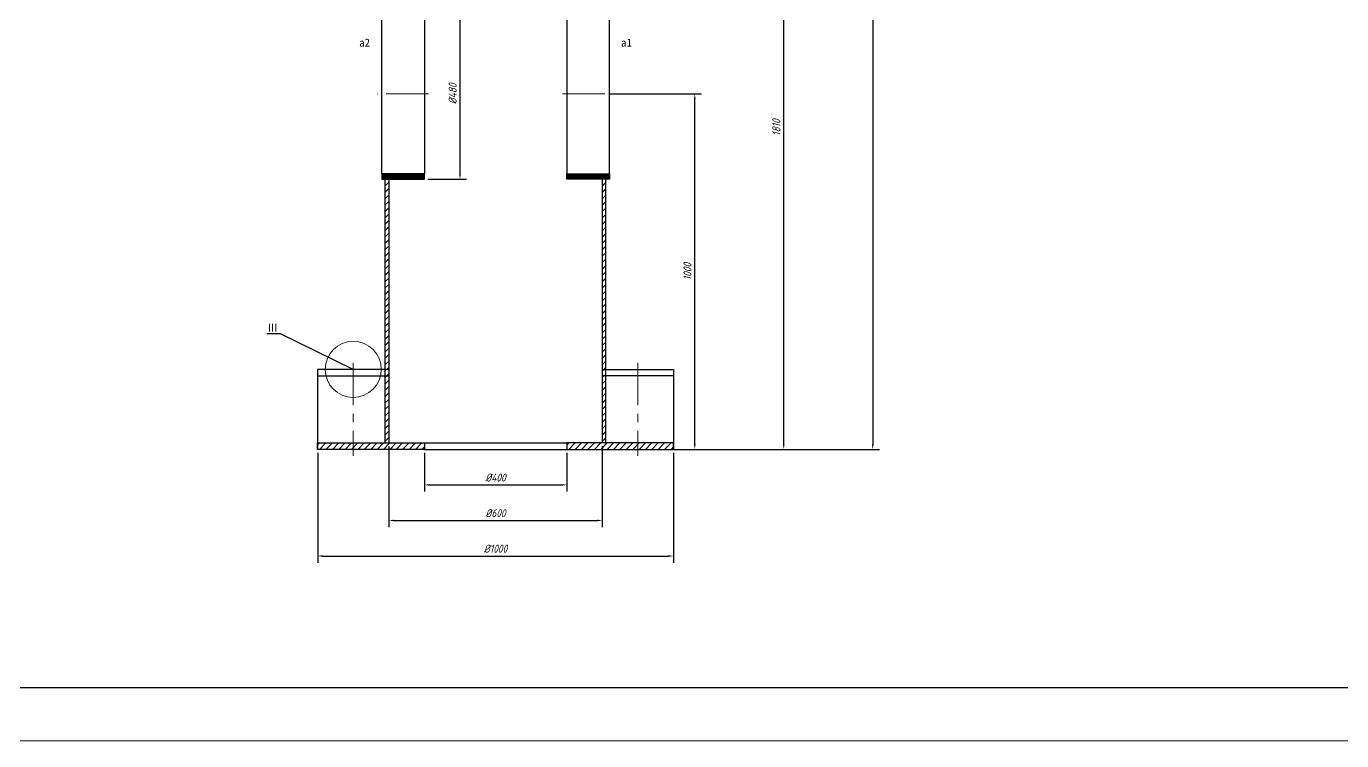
# Model space of a CAD drawing. Header units: millimetres. Extents: x 0 to 841, y 0 to 1189.
# Drawn here: x 138.6 to 385.1, y 0 to 134 of the extents above; entities that cross this region are included whole.
import ezdxf
from ezdxf import colors
from ezdxf.entities.mleader import LeaderData, LeaderLine
from ezdxf.enums import TextEntityAlignment as Align
from ezdxf.math import Vec2, Vec3

# ---------------------------------------------------------------- set-up
doc = ezdxf.new("R2010")
doc.units = ezdxf.units.MM
doc.header["$LTSCALE"] = 0.25
doc.linetypes.add('ACAD_ISO02W100', pattern=[15, 12, -3])
doc.linetypes.add('CENTER', pattern=[50.8, 31.75, -6.35, 6.35, -6.35])
for name, color, linetype, lineweight in [('中心线', 6, 'CENTER', 15), ('剖面线', 5, 'Continuous', 15), ('尺寸', 3, 'Continuous', 15), ('文字', 7, 'Continuous', 15), ('粗实线', 7, 'Continuous', 30), ('细实线', 7, 'Continuous', 15), ('虚线', 1, 'ACAD_ISO02W100', 15)]:
    doc.layers.add(name, color=color, linetype=linetype, lineweight=lineweight)
doc.styles.add('gbeitc', font='gbeitc.shx', dxfattribs={"bigfont": 'gbcbig.shx'})
doc.styles.add('Songti', font='')
doc.styles.get("Standard").update_dxf_attribs({"font": ''})
doc.styles.get('Songti').set_extended_font_data('SimSun')
doc.styles.get('Standard').set_extended_font_data('SimSun')
doc.dimstyles.new('gbeitc', dxfattribs={"dimtxt": 1.5, "dimasz": 0.9375, "dimexe": 1.25, "dimexo": 0.625, "dimtad": 1, "dimdec": 0, "dimlfac": 15, "dimdsep": 46, "dimtxsty": 'gbeitc', "dimcen": 2.5, "dimadec": 0, "dimazin": 0, "dimtfac": 1, "dimtdec": 3, "dimtmove": 0, "dimatfit": 3, "dimfxl": 1, "dimarcsym": 0})

# ---------------------------------------------------------------- blocks, each defined once
blk = doc.blocks.new('*D399')
at = {"layer": 'Defpoints', "color": 0, "transparency": 16777216}
for p in [(213.17, 137.3), (213.17, 105.3), (219.83, 105.3)]:
    blk.add_point(p, dxfattribs=at)
at = {"layer": '尺寸', "color": 0, "lineweight": -2, "transparency": 16777216}
for p, q in [((213.79, 137.3), (221.08, 137.3)), ((219.83, 136.36), (219.83, 106.24)), ((213.79, 105.3), (221.08, 105.3))]:
    blk.add_line(p, q, dxfattribs=at)
at = {"layer": '尺寸', "color": 0, "transparency": 16777216}
for points in [[(219.68, 136.36), (219.99, 136.36), (219.83, 137.3)], [(219.68, 106.24), (219.99, 106.24), (219.83, 105.3)]]:
    blk.add_solid(points, dxfattribs=at)
at = {"layer": '尺寸', "color": 0, "transparency": 16777216, "insert": (218.46, 121.3), "char_height": 1.5, "attachment_point": 5, "rotation": 90, "style": 'gbeitc'}
blk.add_mtext('%%c480', dxfattribs=at)
blk = doc.blocks.new('*D401')
at = {"layer": 'Defpoints', "color": 0, "transparency": 16777216}
for p in [(213.17, 54.63), (239.83, 54.63), (239.83, 47.97)]:
    blk.add_point(p, dxfattribs=at)
at = {"layer": '尺寸', "color": 0, "lineweight": -2, "transparency": 16777216}
for p, q in [((213.17, 54.01), (213.17, 46.72)), ((239.83, 54.01), (239.83, 46.72)), ((214.1, 47.97), (238.9, 47.97))]:
    blk.add_line(p, q, dxfattribs=at)
at = {"layer": '尺寸', "color": 0, "transparency": 16777216}
for points in [[(214.1, 48.12), (214.1, 47.81), (213.17, 47.97)], [(238.9, 48.12), (238.9, 47.81), (239.83, 47.97)]]:
    blk.add_solid(points, dxfattribs=at)
at = {"layer": '尺寸', "color": 0, "transparency": 16777216, "insert": (226.5, 49.34), "char_height": 1.5, "attachment_point": 5, "style": 'gbeitc'}
blk.add_mtext('%%c400', dxfattribs=at)
blk = doc.blocks.new('*D402')
at = {"layer": 'Defpoints', "color": 0, "transparency": 16777216}
for p in [(206.5, 55.83), (246.5, 55.83), (246.5, 41.3)]:
    blk.add_point(p, dxfattribs=at)
at = {"layer": '尺寸', "color": 0, "lineweight": -2, "transparency": 16777216}
for p, q in [((206.5, 55.21), (206.5, 40.05)), ((246.5, 55.21), (246.5, 40.05)), ((207.44, 41.3), (245.56, 41.3))]:
    blk.add_line(p, q, dxfattribs=at)
at = {"layer": '尺寸', "color": 0, "transparency": 16777216}
for points in [[(207.44, 41.46), (207.44, 41.14), (206.5, 41.3)], [(245.56, 41.46), (245.56, 41.14), (246.5, 41.3)]]:
    blk.add_solid(points, dxfattribs=at)
at = {"layer": '尺寸', "color": 0, "transparency": 16777216, "insert": (226.5, 42.67), "char_height": 1.5, "attachment_point": 5, "style": 'gbeitc'}
blk.add_mtext('%%c600', dxfattribs=at)
blk = doc.blocks.new('*D403')
at = {"layer": 'Defpoints', "color": 0, "transparency": 16777216}
for p in [(193.17, 54.63), (259.83, 54.63), (259.83, 34.63)]:
    blk.add_point(p, dxfattribs=at)
at = {"layer": '尺寸', "color": 0, "lineweight": -2, "transparency": 16777216}
for p, q in [((193.17, 54.01), (193.17, 33.38)), ((259.83, 54.01), (259.83, 33.38)), ((194.1, 34.63), (258.9, 34.63))]:
    blk.add_line(p, q, dxfattribs=at)
at = {"layer": '尺寸', "color": 0, "transparency": 16777216}
for points in [[(194.1, 34.79), (194.1, 34.48), (193.17, 34.63)], [(258.9, 34.79), (258.9, 34.48), (259.83, 34.63)]]:
    blk.add_solid(points, dxfattribs=at)
at = {"layer": '尺寸', "color": 0, "transparency": 16777216, "insert": (226.5, 36.01), "char_height": 1.5, "attachment_point": 5, "style": 'gbeitc'}
blk.add_mtext('%%c1000', dxfattribs=at)
blk = doc.blocks.new('_None')
blk = doc.blocks.new('*D408')
at = {"layer": 'Defpoints', "color": 0, "transparency": 16777216}
for p in [(247.17, 175.31), (280.5, 175.31), (247.17, 54.63)]:
    blk.add_point(p, dxfattribs=at)
at = {"layer": '尺寸', "color": 0, "lineweight": -2, "transparency": 16777216}
for p, q in [((247.79, 175.31), (281.75, 175.31)), ((280.5, 55.57), (280.5, 174.37)), ((247.79, 54.63), (281.75, 54.63))]:
    blk.add_line(p, q, dxfattribs=at)
at = {"layer": '尺寸', "color": 0, "transparency": 16777216}
for points in [[(280.34, 174.37), (280.66, 174.37), (280.5, 175.31)], [(280.34, 55.57), (280.66, 55.57), (280.5, 54.63)]]:
    blk.add_solid(points, dxfattribs=at)
at = {"layer": '尺寸', "color": 0, "transparency": 16777216, "insert": (279.12, 114.97), "char_height": 1.5, "attachment_point": 5, "rotation": 90, "style": 'gbeitc'}
blk.add_mtext('1810', dxfattribs=at)
blk = doc.blocks.new('*D409')
at = {"layer": 'Defpoints', "color": 0, "transparency": 16777216}
for p in [(247.17, 121.3), (263.83, 121.3), (247.17, 54.63)]:
    blk.add_point(p, dxfattribs=at)
at = {"layer": '尺寸', "color": 0, "lineweight": -2, "transparency": 16777216}
for p, q in [((247.79, 121.3), (265.08, 121.3)), ((263.83, 55.57), (263.83, 120.36)), ((247.79, 54.63), (265.08, 54.63))]:
    blk.add_line(p, q, dxfattribs=at)
at = {"layer": '尺寸', "color": 0, "transparency": 16777216}
for points in [[(263.68, 120.36), (263.99, 120.36), (263.83, 121.3)], [(263.68, 55.57), (263.99, 55.57), (263.83, 54.63)]]:
    blk.add_solid(points, dxfattribs=at)
at = {"layer": '尺寸', "color": 0, "transparency": 16777216, "insert": (262.46, 87.97), "char_height": 1.5, "attachment_point": 5, "rotation": 90, "style": 'gbeitc'}
blk.add_mtext('1000', dxfattribs=at)
blk = doc.blocks.new('*D410')
at = {"layer": 'Defpoints', "color": 0, "transparency": 16777216}
for p in [(226.5, 939.97), (226.5, 54.63), (297.17, 54.63)]:
    blk.add_point(p, dxfattribs=at)
at = {"layer": '尺寸', "color": 0, "lineweight": -2, "transparency": 16777216}
for p, q in [((227.12, 939.97), (298.42, 939.97)), ((297.17, 939.03), (297.17, 55.57)), ((227.12, 54.63), (298.42, 54.63))]:
    blk.add_line(p, q, dxfattribs=at)
at = {"layer": '尺寸', "color": 0, "transparency": 16777216}
for points in [[(297.01, 939.03), (297.32, 939.03), (297.17, 939.97)], [(297.01, 55.57), (297.32, 55.57), (297.17, 54.63)]]:
    blk.add_solid(points, dxfattribs=at)
at = {"layer": '尺寸', "color": 0, "transparency": 16777216, "insert": (295.79, 497.3), "char_height": 1.5, "attachment_point": 5, "rotation": 90, "style": 'gbeitc'}
blk.add_mtext('21355', dxfattribs=at)

msp = doc.modelspace()

# ---------------------------------------------------------------- hatches: boundary and pattern name
at = {"layer": '剖面线'}
h = msp.add_hatch(dxfattribs=at)
h.set_pattern_fill('ANSI31', color=256, scale=0.013333333, angle=90, style=0)
h.paths.add_polyline_path([(205.167, 105.3), (213.167, 105.3), (213.167, 106.3), (205.167, 106.3)], flags=16)
h = msp.add_hatch(dxfattribs=at)
h.set_pattern_fill('ANSI31', color=256, scale=0.013333333, angle=90, style=0)
h.paths.add_polyline_path([(247.833, 105.3), (239.833, 105.3), (239.833, 106.3), (247.833, 106.3)], flags=16)
h = msp.add_hatch(dxfattribs=at)
h.set_pattern_fill('ANSI31', color=256, scale=0.266667, style=0)
h.paths.add_polyline_path([(206.5, 105.3), (206.5, 55.833), (205.833, 55.833), (205.833, 105.3)], flags=16)
h = msp.add_hatch(dxfattribs=at)
h.set_pattern_fill('ANSI31', color=256, scale=0.266667, style=0)
h.paths.add_polyline_path([(246.5, 105.3), (246.5, 55.833), (247.167, 55.833), (247.167, 105.3)], flags=16)
h = msp.add_hatch(dxfattribs=at)
h.set_pattern_fill('ANSI31', color=256, scale=0.266667, style=0)
h.paths.add_polyline_path([(193.167, 54.633), (193.167, 55.833), (213.167, 55.833), (213.167, 54.633)], flags=16)
h = msp.add_hatch(dxfattribs=at)
h.set_pattern_fill('ANSI31', color=256, scale=0.266667, style=0)
h.paths.add_polyline_path([(259.833, 54.633), (259.833, 55.833), (239.833, 55.833), (239.833, 54.633)], flags=16)

# ---------------------------------------------------------------- linework, layer by layer
at = {"layer": '中心线'}
for p, q in [((213.967, 121.3), (204.367, 121.3)), ((239.033, 121.3), (248.633, 121.3)), ((199.833, 70.833), (199.833, 53.433)), ((253.167, 70.833), (253.167, 53.433))]:
    msp.add_line(p, q, dxfattribs=at)
at = {"layer": '粗实线'}
for p, q in [((205.167, 106.3), (205.167, 136.3)), ((213.167, 136.3), (213.167, 106.3)), ((239.833, 136.3), (239.833, 106.3)), ((247.833, 106.3), (247.833, 136.3)), ((213.167, 106.3), (205.167, 106.3)), ((205.167, 106.3), (205.167, 105.3)), ((213.167, 105.3), (213.167, 106.3)), ((239.833, 105.3), (239.833, 106.3)), ((239.833, 106.3), (247.833, 106.3)), ((247.833, 106.3), (247.833, 105.3)), ((205.167, 105.3), (213.167, 105.3)), ((205.833, 55.833), (205.833, 105.3)), ((206.5, 105.3), (206.5, 55.833)), ((247.833, 105.3), (239.833, 105.3)), ((246.5, 105.3), (246.5, 55.833)), ((247.167, 55.833), (247.167, 105.3)), ((206.5, 69.633), (193.167, 69.633)), ((193.167, 69.633), (193.167, 68.433)), ((246.5, 69.633), (259.833, 69.633)), ((259.833, 69.633), (259.833, 68.433)), ((193.167, 68.433), (206.5, 68.433)), ((193.167, 68.433), (193.167, 54.633)), ((259.833, 68.433), (246.5, 68.433)), ((259.833, 68.433), (259.833, 54.633)), ((193.167, 54.633), (193.167, 55.833)), ((193.167, 55.833), (213.167, 55.833)), ((213.167, 54.633), (193.167, 54.633)), ((213.167, 55.833), (213.167, 54.633)), ((213.167, 55.833), (239.833, 55.833)), ((213.167, 54.633), (239.833, 54.633)), ((259.833, 55.833), (239.833, 55.833)), ((239.833, 55.833), (239.833, 54.633)), ((239.833, 54.633), (259.833, 54.633)), ((259.833, 54.633), (259.833, 55.833)), ((25, 10), (831, 10))]:
    msp.add_line(p, q, dxfattribs=at)
at = {"layer": '细实线'}
msp.add_line((0, 0), (841, 0), dxfattribs=at)
msp.add_circle((199.833, 69.633), 5.25, dxfattribs=at)
at = {"layer": '虚线'}
for p, q in [((205.833, 105.3), (206.5, 105.3)), ((247.167, 105.3), (246.5, 105.3)), ((206.5, 55.833), (205.833, 55.833)), ((246.5, 55.833), (247.167, 55.833))]:
    msp.add_line(p, q, dxfattribs=at)

# ---------------------------------------------------------------- texts
at = {"layer": '文字', "style": 'Songti'}
for s, p in [('a2', (201.967, 130.9)), ('a1', (251.033, 130.9))]:
    msp.add_text(s, height=1.5, dxfattribs=at).set_placement(p, align=Align.MIDDLE_CENTER)

# ---------------------------------------------------------------- dimensions: what is measured, and where the dimension line sits
at = {"layer": '尺寸'}
for base, p1, p2, text, override, picture, middle in [((297.167, 54.633), (226.5, 939.967), (226.5, 54.633), '21355', {"dimtxt": 1.5, "dimpost": '<>'}, '*D410', (295.792, 497.3)), ((280.5, 175.308), (247.167, 54.633), (247.167, 175.308), '1810', {"dimtxt": 1.5, "dimpost": '<>'}, '*D408', (279.125, 114.971)), ((219.833, 105.3), (213.167, 137.3), (213.167, 105.3), '%%c480', {"dimtxt": 1.5, "dimpost": '%%c<>'}, '*D399', (218.458, 121.3)), ((263.833, 121.3), (247.167, 54.633), (247.167, 121.3), '1000', {"dimtxt": 1.5, "dimpost": '<>'}, '*D409', (262.458, 87.967))]:
    dim = msp.add_linear_dim(base=base, p1=p1, p2=p2, angle=90, text=text, dimstyle='gbeitc', override=override, dxfattribs=at)
    dim.commit()
    dim.dimension.update_dxf_attribs({"geometry": picture, "text_midpoint": middle})
for base, p1, p2, text, picture, middle in [((259.833, 34.633), (193.167, 54.633), (259.833, 54.633), '%%c1000', '*D403', (226.5, 36.008)), ((246.5, 41.3), (206.5, 55.833), (246.5, 55.833), '%%c600', '*D402', (226.5, 42.675)), ((239.833, 47.967), (213.167, 54.633), (239.833, 54.633), '%%c400', '*D401', (226.5, 49.342))]:
    dim = msp.add_linear_dim(base=base, p1=p1, p2=p2, text=text, dimstyle='gbeitc', override={"dimtxt": 1.5, "dimpost": '%%c<>'}, dxfattribs=at)
    dim.commit()
    dim.dimension.update_dxf_attribs({"geometry": picture, "text_midpoint": middle})

# ---------------------------------------------------------------- leaders
at = {"layer": '文字'}
ml = msp.add_multileader_mtext('Standard', dxfattribs=at)
ml.set_content('Ⅲ', color=256)
ml.set_leader_properties()
ml.set_arrow_properties(name='NONE')
ml.build(insert=Vec2(0, 0))
ml.multileader.update_dxf_attribs({"text_left_attachment_type": 5, "text_right_attachment_type": 5, "dogleg_length": 6, "arrow_head_size": 0.267})
ctx = ml.context
ctx.base_point, ctx.char_height, ctx.arrow_head_size, ctx.landing_gap_size = Vec3(183.567, 76.3), 1.5, 0.267, 0.133
ctx.left_attachment, ctx.right_attachment = 5, 5
notes = []
notes.append((ctx, [(1, (1, 1, 0), (186.219, 76.3), (-1, 0), 0.4, [(0, [(199.833, 69.633)], 0, [])])]))
ctx.mtext.insert, ctx.mtext.flow_direction = Vec3(183.7, 78.184), 5
for ctx, leaders in notes:
    for number, flags, end, landing, length, lines in leaders:
        leader = LeaderData()
        leader.index, (leader.has_last_leader_line, leader.has_dogleg_vector, leader.attachment_direction) = number, flags
        leader.last_leader_point, leader.dogleg_vector, leader.dogleg_length = Vec3(end), Vec3(landing), length
        for number, points, colour, breaks in lines:
            line = LeaderLine()
            line.index, line.vertices, line.color, line.breaks = number, Vec3.list(points), colors.encode_raw_color(colour), breaks
            leader.lines.append(line)
        ctx.leaders.append(leader)

doc.saveas('drawing.dxf')
